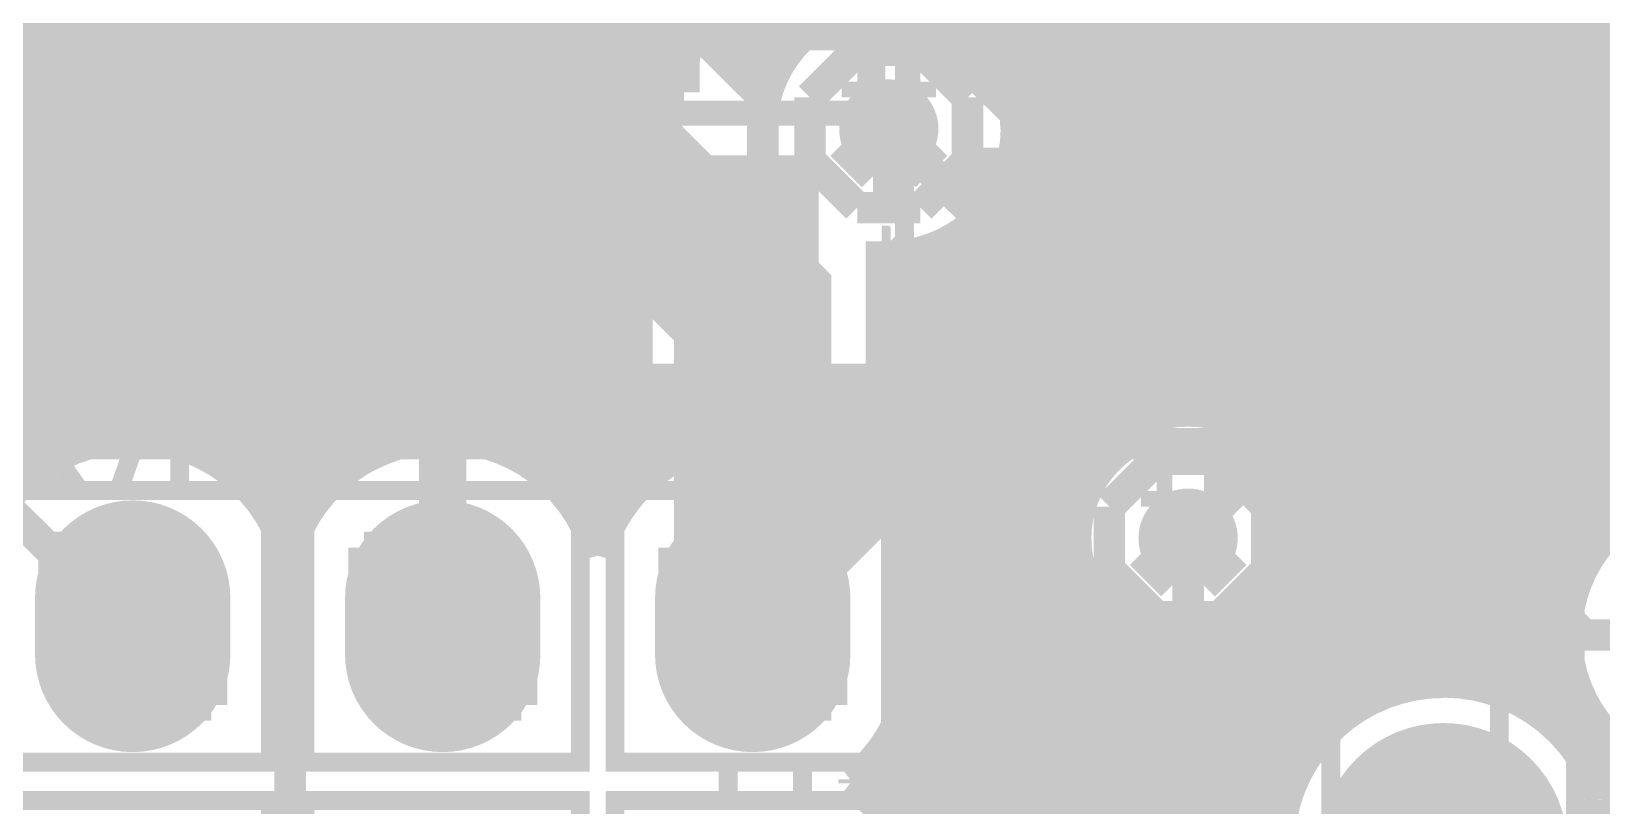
# Model space of a CAD drawing. Extents: x -5 to 157, y -120 to 103.
# Drawn here: x 48.71 to 61.37, y 76.07 to 82.32 of the extents above; entities that cross this region are included whole.
import ezdxf

# ---------------------------------------------------------------- set-up
doc = ezdxf.new("R2010")
doc.units = 0
doc.header["$MEASUREMENT"] = 0
doc.layers.get('0').update_dxf_attribs({"linetype": 'CONTINUOUS'})
for name, color, linetype in [('22-304-2_BOT', 7, 'CONTINUOUS'), ('22-304-2_DRD', 7, 'CONTINUOUS'), ('22-304-2_DRL', 2, 'CONTINUOUS'), ('22-304-2_IN1', 4, 'CONTINUOUS'), ('22-304-2_IN2', 3, 'CONTINUOUS'), ('22-304-2_SMB', 5, 'CONTINUOUS'), ('22-304-2_SMT', 10, 'CONTINUOUS'), ('22-304-2_SPB', 14, 'CONTINUOUS'), ('22-304-2_SSB', 12, 'CONTINUOUS'), ('22-304-2_SST', 11, 'CONTINUOUS'), ('22-304-2_TOP', 13, 'CONTINUOUS'), ('THRUHOLE_TAP', 7, 'CONTINUOUS')]:
    doc.layers.add(name, color=color, linetype=linetype)

# ---------------------------------------------------------------- blocks, each defined once
blk = doc.blocks.new('OBLONG_8')
at = {"const_width": 1.5748}
blk.add_lwpolyline([(0, 0.2286), (0, -0.2286)], dxfattribs=at)
at = {"const_width": 0.7874}
for points in [[(-0.3937, 0.2286, 1), (0.3937, 0.2286, 1)], [(-0.3937, -0.2286, 1), (0.3937, -0.2286, 1)]]:
    blk.add_lwpolyline(points, format="xyb", close=True, dxfattribs=at)
blk = doc.blocks.new('OBLONG_30')
at = {"const_width": 1.99898}
blk.add_lwpolyline([(0, 0.50038), (0, -0.50038)], dxfattribs=at)
at = {"const_width": 0.99949}
for points in [[(-0.499744, 0.50038, 1), (0.499744, 0.50038, 1)], [(-0.499744, -0.50038, 1), (0.499744, -0.50038, 1)]]:
    blk.add_lwpolyline(points, format="xyb", close=True, dxfattribs=at)
blk = doc.blocks.new('RECTANGLE_31')
blk.add_solid([(0.9017, 0.508), (0.9017, -0.508), (-0.9017, 0.508), (-0.9017, -0.508)])
blk = doc.blocks.new('RECTANGLE_32')
blk.add_solid([(0.44958, 0.65024), (0.44958, -0.65024), (-0.44958, 0.65024), (-0.44958, -0.65024)])
blk = doc.blocks.new('ROUND_39')
at = {"const_width": 0.40005}
blk.add_lwpolyline([(-0.200024, 0, 1), (0.200024, 0, 1)], format="xyb", close=True, dxfattribs=at)
blk = doc.blocks.new('ROUND_14')
at = {"const_width": 0.59944}
blk.add_lwpolyline([(-0.29972, 0, 1), (0.29972, 0, 1)], format="xyb", close=True, dxfattribs=at)
blk = doc.blocks.new('ROUND_87')
at = {"const_width": 0.10033}
blk.add_lwpolyline([(-0.050164, 0, 1), (0.050164, 0, 1)], format="xyb", close=True, dxfattribs=at)
blk = doc.blocks.new('ROUND_88')
at = {"const_width": 0.10033}
blk.add_lwpolyline([(-0.050164, 0, 1), (0.050164, 0, 1)], format="xyb", close=True, dxfattribs=at)
blk = doc.blocks.new('ROUND_38')
at = {"const_width": 0.40005}
blk.add_lwpolyline([(-0.200024, 0, 1), (0.200024, 0, 1)], format="xyb", close=True, dxfattribs=at)
blk = doc.blocks.new('ROUND_80')
at = {"const_width": 0.10033}
blk.add_lwpolyline([(-0.050164, 0, 1), (0.050164, 0, 1)], format="xyb", close=True, dxfattribs=at)

msp = doc.modelspace()

# ---------------------------------------------------------------- linework, layer by layer
at = {"layer": '22-304-2_BOT'}
for points, const_width in [([(60.96, 95.25), (62.23, 93.98), (62.23, 92.202), (60.579, 90.551), (60.579, 77.343), (62.27064, 75.65136), (62.27064, 74.95032)], 0.254), ([(62.27064, 77.44968), (62.27064, 77.51826), (61.087, 78.75016), (61.087, 90.297), (63.5, 92.71)], 0.254), ([(59.9186, 91.76258), (59.9186, 77.23632)], 0.254), ([(59.2328, 91.30284), (59.2328, 76.97216)], 0.254), ([(59.4614, 91.30284), (59.4614, 77.10424)], 0.254), ([(59.69, 91.30284), (59.69, 77.1906)], 0.254), ([(59.944, 90.551), (59.944, 77.343)], 0.254), ([(51.435, 83.1088), (53.1368, 83.1088), (55.626, 85.598), (57.658, 85.598), (58.42, 84.836), (58.42, 78.613), (58.039, 78.232)], 0.254), ([(50.3174, 85.22716), (50.3174, 80.88122)], 0.254), ([(59.055, 84.836), (59.055, 78.613)], 0.254), ([(54.61, 80.6704), (54.61, 82.042), (56.7944, 84.2264), (57.15, 84.2264)], 0.254), ([(50.4444, 83.6168), (50.4444, 82.1944)], 0.254), ([(48.7172, 83.2104), (48.7172, 81.8896)], 0.254), ([(48.9458, 83.2104), (48.9458, 81.8896)], 0.254), ([(49.1744, 83.2104), (49.1744, 81.8896)], 0.254), ([(49.403, 83.2104), (49.403, 81.8896)], 0.254), ([(49.6316, 83.2104), (49.6316, 81.8896)], 0.254), ([(49.8602, 83.2104), (49.8602, 81.8896)], 0.254), ([(50.0888, 83.2104), (50.0888, 81.8896)], 0.254), ([(53.975, 83.04784), (53.975, 82.042)], 0.254), ([(53.7464, 82.81924), (53.7464, 81.82864)], 0.254), ([(53.5178, 82.6008), (53.5178, 81.82864)], 0.254), ([(50.4444, 82.4484), (47.11192, 82.4484)], 0.254), ([(52.4256, 82.4738), (52.4256, 82.1944)], 0.254), ([(54.12232, 82.4484), (52.4256, 82.4484)], 0.254), ([(52.6034, 82.4738), (52.6034, 81.82864)], 0.254), ([(52.832, 82.4738), (52.832, 81.82864)], 0.254), ([(53.0606, 82.4738), (53.0606, 81.82864)], 0.254), ([(53.2892, 82.49158), (53.2892, 81.82864)], 0.254), ([(59.944, 82.4484), (59.055, 82.4484)], 0.254), ([(50.4444, 82.2198), (47.11192, 82.2198)], 0.254), ([(52.4256, 82.1944), (50.4444, 82.1944)], 0.254), ([(50.546, 82.1944), (50.546, 80.65262)], 0.254), ([(50.7746, 82.1944), (50.7746, 80.42402)], 0.254), ([(51.0032, 82.1944), (51.0032, 80.19542)], 0.254), ([(51.2318, 82.1944), (51.2318, 79.96682)], 0.254), ([(51.4604, 82.1944), (51.4604, 81.20126)], 0.254), ([(51.689, 82.1944), (51.689, 81.42224)], 0.254), ([(51.9176, 82.1944), (51.9176, 81.534)], 0.254), ([(52.1462, 82.1944), (52.1462, 81.57718)], 0.254), ([(52.3748, 82.1944), (52.3748, 81.5594)], 0.254), ([(54.0004, 82.2198), (52.4256, 82.2198)], 0.254), ([(59.944, 82.2198), (59.055, 82.2198)], 0.254), ([(53.975, 82.042), (53.975, 81.82864)], 0.254), ([(53.975, 81.9912), (47.11192, 81.9912)], 0.254), ([(59.944, 81.9912), (59.055, 81.9912)], 0.254), ([(50.3047, 81.8896), (47.4853, 81.8896)], 0.254), ([(50.3047, 81.8896), (50.3047, 80.89392)], 0.254), ([(53.65242, 81.82864), (52.38242, 81.82864)], 0.254), ([(52.38242, 81.82864), (52.38242, 81.5594)], 0.254), ([(53.975, 81.82864), (53.65242, 81.82864)], 0.254), ([(52.38242, 81.7626), (50.3047, 81.7626)], 0.254), ([(59.944, 81.7626), (59.055, 81.7626)], 0.254), ([(51.9176, 81.534), (50.3047, 81.534)], 0.254), ([(55.626, 81.534), (56.2864, 80.8736), (57.15, 80.8736)], 0.254), ([(59.944, 81.534), (59.055, 81.534)], 0.254), ([(51.5493, 81.3054), (50.3047, 81.3054)], 0.254), ([(59.944, 81.3054), (59.055, 81.3054)], 0.254), ([(51.3842, 81.0768), (50.3047, 81.0768)], 0.254), ([(59.944, 81.0768), (59.055, 81.0768)], 0.254), ([(50.3047, 80.89392), (51.24958, 79.95158)], 0.254), ([(49.53, 77.5208), (49.4792, 77.5208), (46.228, 80.772), (43.815, 80.772), (43.815, 80.8736)], 0.254), ([(54.52872, 75.0189), (54.52872, 74.46772), (53.594, 73.533), (51.181, 73.533), (50.8, 73.914), (50.8, 79.502), (49.4284, 80.8736), (48.895, 80.8736)], 0.254), ([(51.30546, 80.8482), (50.35042, 80.8482)], 0.254), ([(59.944, 80.8482), (59.055, 80.8482)], 0.254), ([(52.197, 80.6704), (53.34, 80.6704)], 0.254), ([(52.197, 80.6704), (53.34, 80.6704)], 0.254), ([(51.29022, 80.6196), (50.57902, 80.6196)], 0.254), ([(55.56758, 80.62722), (55.56758, 79.51216)], 0.254), ([(55.56758, 80.62722), (55.626, 80.62534)], 0.254), ([(55.64124, 80.6196), (55.56758, 80.6196)], 0.254), ([(55.5752, 80.62722), (55.5752, 78.51394)], 0.254), ([(55.63616, 80.62722), (55.7403, 80.52054)], 0.254), ([(55.7403, 80.52054), (55.7403, 79.8576)], 0.254), ([(59.944, 80.6196), (59.055, 80.6196)], 0.254), ([(51.3334, 80.391), (50.80762, 80.391)], 0.254), ([(55.7403, 80.391), (55.56758, 80.391)], 0.254), ([(59.944, 80.391), (59.055, 80.391)], 0.254), ([(51.44516, 80.1624), (51.03622, 80.1624)], 0.254), ([(51.4604, 80.13954), (51.4604, 78.91272)], 0.254), ([(55.7403, 80.1624), (55.56758, 80.1624)], 0.254), ([(59.944, 80.1624), (59.055, 80.1624)], 0.254), ([(51.66614, 79.9338), (51.26482, 79.9338)], 0.254), ([(51.689, 79.91856), (51.689, 78.99654)], 0.254), ([(55.7403, 79.9338), (55.56758, 79.9338)], 0.254), ([(59.944, 79.9338), (59.055, 79.9338)], 0.254), ([(51.9176, 79.8068), (51.9176, 79.03972)], 0.254), ([(52.1462, 79.76362), (52.1462, 79.03718)], 0.254), ([(52.3748, 79.77886), (52.3748, 78.99654)], 0.254), ([(52.38242, 79.7814), (52.38242, 79.51216)], 0.254), ([(57.785, 79.8576), (55.7403, 79.8576)], 0.254), ([(55.8038, 79.8576), (55.8038, 77.98054)], 0.254), ([(56.0324, 79.8576), (56.0324, 73.66)], 0.254), ([(56.261, 79.8576), (56.261, 73.66)], 0.254), ([(56.4896, 79.8576), (56.4896, 73.66)], 0.254), ([(56.7182, 79.8576), (56.7182, 73.66)], 0.254), ([(56.9468, 79.8576), (56.9468, 73.66)], 0.254), ([(57.1754, 79.8576), (57.1754, 78.5114)], 0.254), ([(57.404, 79.8576), (57.404, 78.8797)], 0.254), ([(57.6326, 79.8576), (57.6326, 79.04226)], 0.254), ([(57.785, 79.8576), (57.785, 79.10322)], 0.254), ([(52.38242, 79.7052), (51.40198, 79.7052)], 0.254), ([(57.785, 79.7052), (55.56758, 79.7052)], 0.254), ([(59.944, 79.7052), (59.055, 79.7052)], 0.254), ([(51.435, 79.502), (51.435, 78.89748)], 0.254), ([(53.65242, 79.51216), (52.38242, 79.51216)], 0.254), ([(52.6034, 79.51216), (52.6034, 78.91018)], 0.254), ([(52.832, 79.51216), (52.832, 78.7654)], 0.254), ([(53.0606, 79.51216), (53.0606, 78.53426)], 0.254), ([(53.2892, 79.51216), (53.2892, 78.12278)], 0.254), ([(53.5178, 79.51216), (53.5178, 78.55712)], 0.254), ([(54.29758, 79.51216), (53.65242, 79.51216)], 0.254), ([(53.7464, 79.51216), (53.7464, 78.78064)], 0.254), ([(53.975, 79.51216), (53.975, 78.9178)], 0.254), ([(54.2036, 79.51216), (54.2036, 79.00162)], 0.254), ([(55.56758, 79.51216), (54.29758, 79.51216)], 0.254), ([(54.4322, 79.51216), (54.4322, 79.03972)], 0.254), ([(54.6608, 79.51216), (54.6608, 79.03718)], 0.254), ([(54.8894, 79.51216), (54.8894, 78.99146)], 0.254), ([(55.118, 79.51216), (55.118, 78.90256)], 0.254), ([(55.3466, 79.51216), (55.3466, 78.7527)], 0.254), ([(57.785, 79.4766), (51.435, 79.4766)], 0.254), ([(59.944, 79.4766), (59.055, 79.4766)], 0.254), ([(57.785, 79.248), (51.435, 79.248)], 0.254), ([(59.944, 79.248), (59.055, 79.248)], 0.254), ([(51.7779, 79.0194), (51.435, 79.0194)], 0.254), ([(52.02936, 78.9813), (52.02936, 77.5208)], 0.381), ([(54.27726, 79.0194), (52.28082, 79.0194)], 0.254), ([(57.58688, 79.0194), (54.78018, 79.0194)], 0.254), ([(59.944, 79.0194), (59.055, 79.0194)], 0.254), ([(53.7591, 78.7908), (52.79898, 78.7908)], 0.254), ([(57.32272, 78.7908), (55.29834, 78.7908)], 0.254), ([(59.944, 78.7908), (59.055, 78.7908)], 0.254), ([(53.52034, 78.5622), (53.03774, 78.5622)], 0.254), ([(57.19318, 78.5622), (55.5371, 78.5622)], 0.254), ([(59.944, 78.5622), (59.05246, 78.5622)], 0.254), ([(59.0042, 78.36408), (59.0042, 76.77404)], 0.254), ([(53.37302, 78.3336), (53.18506, 78.3336)], 0.254), ([(57.1373, 78.3336), (55.68442, 78.3336)], 0.254), ([(58.94578, 78.232), (58.94543, 78.25739)], 0.254), ([(59.944, 78.3336), (58.98896, 78.3336)], 0.254), ([(57.13984, 78.105), (55.77332, 78.105)], 0.254), ([(59.944, 78.105), (58.93816, 78.105)], 0.254), ([(57.20334, 77.8764), (55.81904, 77.8764)], 0.254), ([(57.1754, 77.9526), (57.1754, 73.66)], 0.254), ([(59.944, 77.8764), (58.87466, 77.8764)], 0.254), ([(55.82412, 77.7494), (55.82412, 77.2922)], 0.254), ([(57.34304, 77.6478), (55.82412, 77.6478)], 0.254), ([(59.944, 77.6478), (58.73242, 77.6478)], 0.254), ([(58.7756, 77.70114), (58.7756, 76.45908)], 0.254), ([(57.404, 77.5843), (57.404, 73.66)], 0.254), ([(58.547, 77.48016), (58.547, 73.66)], 0.254), ([(57.63514, 77.4192), (55.82412, 77.4192)], 0.254), ([(57.6326, 77.4192), (57.6326, 73.66)], 0.254), ([(58.3184, 77.3684), (58.3184, 73.66)], 0.254), ([(59.944, 77.4192), (58.44286, 77.4192)], 0.254), ([(57.8612, 77.34046), (57.8612, 73.66)], 0.254), ([(58.0898, 77.32522), (58.0898, 73.66)], 0.254), ([(59.69, 77.1906), (55.82158, 77.1906)], 0.254), ([(55.8038, 77.05852), (55.8038, 75.48118)], 0.254), ([(59.21756, 76.962), (55.78094, 76.962)], 0.254), ([(58.9661, 76.7334), (55.69712, 76.7334)], 0.254), ([(58.801, 76.5048), (55.55742, 76.5048)], 0.254), ([(55.5752, 76.52512), (55.5752, 76.01204)], 0.254), ([(58.68924, 76.2762), (55.3339, 76.2762)], 0.254), ([(55.3466, 76.28636), (55.3466, 76.25334)], 0.254), ([(58.6232, 76.0476), (55.5498, 76.0476)], 0.254)]:
    msp.add_lwpolyline(points, dxfattribs=dict(at, const_width=const_width))
at = {"layer": '22-304-2_BOT', "const_width": 0.254}
for points in [[(54.16042, 82.49158, 0.1989124), (53.9742, 82.042)], [(54.16042, 82.49158, 0.1989124), (53.9742, 82.042)], [(52.197, 81.57718, 0.4142136), (51.29022, 80.6704)], [(52.38242, 81.5594, 0.0514512), (52.197, 81.57853)], [(51.29022, 80.6704, 0.4142136), (52.197, 79.76362)], [(51.435, 79.502, 0.1989124), (51.24901, 79.95101)], [(52.197, 79.76362, 0.051451), (52.38214, 79.78272)], [(52.02936, 79.0448, 0.1199988), (51.435, 78.89748)], [(53.27904, 78.08976, 0.3383093), (52.02936, 79.0448)], [(54.52872, 79.0448, 0.3383097), (53.27904, 78.08976)], [(55.82412, 77.7494, 0.4142136), (54.52872, 79.0448)], [(57.785, 79.10322, 0.3333649), (57.13222, 78.232)], [(58.94578, 78.2574, 0.1497705), (59.05474, 78.613)], [(58.94578, 78.2574, 0.1497705), (59.05474, 78.613)], [(57.13222, 78.232, 0.4142136), (58.039, 77.32522)], [(58.039, 77.32522, 0.4142136), (58.94578, 78.232)], [(55.32628, 76.26858, 0.2312167), (55.82637, 77.2922)], [(59.95162, 77.23886, 0.3857956), (58.59272, 75.74026)], [(59.944, 77.343, 0.0411469), (59.95257, 77.23902)], [(59.944, 77.343, 0.0411469), (59.95257, 77.23902)], [(55.82412, 75.2475, 0.2308996), (55.32613, 76.26838)]]:
    msp.add_lwpolyline(points, format="xyb", dxfattribs=at)
at = {"layer": '22-304-2_DRD', "const_width": 0.254}
for points in [[(55.372, 82.169), (54.991, 81.788)], [(55.88, 82.169), (55.372, 82.169)], [(56.261, 81.788), (55.88, 82.169)], [(55.372, 81.915), (55.372, 81.788)], [(55.499, 81.915), (55.372, 81.915)], [(55.499, 81.788), (55.499, 81.915)], [(55.753, 81.915), (55.753, 81.788)], [(55.88, 81.915), (55.753, 81.915)], [(55.88, 81.788), (55.88, 81.915)], [(54.991, 81.788), (54.991, 81.28)], [(55.372, 81.788), (55.499, 81.788)], [(55.753, 81.788), (55.88, 81.788)], [(56.261, 81.28), (56.261, 81.788)], [(55.499, 81.153), (55.245, 81.407)], [(56.007, 81.407), (55.753, 81.153)], [(51.943, 81.3054), (51.562, 80.9244)], [(51.943, 81.3054), (51.562, 80.9244)], [(52.451, 81.3054), (51.943, 81.3054)], [(52.451, 81.3054), (51.943, 81.3054)], [(52.832, 80.9244), (52.451, 81.3054)], [(52.832, 80.9244), (52.451, 81.3054)], [(54.991, 81.28), (55.372, 80.899)], [(55.88, 80.899), (56.261, 81.28)], [(55.753, 81.153), (55.499, 81.153)], [(51.943, 81.0514), (51.943, 80.9244)], [(52.07, 81.0514), (51.943, 81.0514)], [(51.943, 81.0514), (51.943, 80.9244)], [(52.07, 81.0514), (51.943, 81.0514)], [(52.07, 80.9244), (52.07, 81.0514)], [(52.07, 80.9244), (52.07, 81.0514)], [(52.324, 81.0514), (52.324, 80.9244)], [(52.451, 81.0514), (52.324, 81.0514)], [(52.324, 81.0514), (52.324, 80.9244)], [(52.451, 81.0514), (52.324, 81.0514)], [(52.451, 80.9244), (52.451, 81.0514)], [(52.451, 80.9244), (52.451, 81.0514)], [(51.562, 80.9244), (51.562, 80.4164)], [(51.562, 80.9244), (51.562, 80.4164)], [(51.943, 80.9244), (52.07, 80.9244)], [(51.943, 80.9244), (52.07, 80.9244)], [(52.324, 80.9244), (52.451, 80.9244)], [(52.324, 80.9244), (52.451, 80.9244)], [(52.832, 80.4164), (52.832, 80.9244)], [(52.832, 80.4164), (52.832, 80.9244)], [(55.372, 80.899), (55.88, 80.899)], [(52.07, 80.2894), (51.816, 80.5434)], [(52.07, 80.2894), (51.816, 80.5434)], [(52.578, 80.5434), (52.324, 80.2894)], [(52.578, 80.5434), (52.324, 80.2894)], [(51.562, 80.4164), (51.943, 80.0354)], [(51.562, 80.4164), (51.943, 80.0354)], [(52.451, 80.0354), (52.832, 80.4164)], [(52.451, 80.0354), (52.832, 80.4164)], [(52.324, 80.2894), (52.07, 80.2894)], [(52.324, 80.2894), (52.07, 80.2894)], [(51.943, 80.0354), (52.451, 80.0354)], [(51.943, 80.0354), (52.451, 80.0354)], [(57.785, 78.867), (57.404, 78.486)], [(58.293, 78.867), (57.785, 78.867)], [(58.674, 78.486), (58.293, 78.867)], [(57.785, 78.613), (57.785, 78.486)], [(57.912, 78.613), (57.785, 78.613)], [(57.912, 78.486), (57.912, 78.613)], [(58.166, 78.613), (58.166, 78.486)], [(58.293, 78.613), (58.166, 78.613)], [(58.293, 78.486), (58.293, 78.613)], [(57.404, 78.486), (57.404, 77.978)], [(57.785, 78.486), (57.912, 78.486)], [(58.166, 78.486), (58.293, 78.486)], [(58.674, 77.978), (58.674, 78.486)], [(48.895, 78.1558), (48.895, 77.5208)], [(49.53, 78.1558), (48.895, 78.1558)], [(49.53, 76.8858), (49.53, 78.1558)], [(51.39436, 78.1558), (51.39436, 77.5208)], [(52.02936, 78.1558), (51.39436, 78.1558)], [(52.02936, 76.8858), (52.02936, 78.1558)], [(53.89372, 78.1558), (53.89372, 77.5208)], [(54.52872, 78.1558), (53.89372, 78.1558)], [(54.52872, 76.8858), (54.52872, 78.1558)], [(57.912, 77.851), (57.658, 78.105)], [(58.42, 78.105), (58.166, 77.851)], [(57.404, 77.978), (57.785, 77.597)], [(58.293, 77.597), (58.674, 77.978)], [(58.166, 77.851), (57.912, 77.851)], [(48.895, 77.5208), (50.165, 77.5208)], [(50.165, 77.5208), (50.165, 76.8858)], [(51.39436, 77.5208), (52.66436, 77.5208)], [(52.66436, 77.5208), (52.66436, 76.8858)], [(53.89372, 77.5208), (55.16372, 77.5208)], [(55.16372, 77.5208), (55.16372, 76.8858)], [(57.785, 77.597), (58.293, 77.597)], [(50.165, 76.8858), (49.53, 76.8858)], [(52.66436, 76.8858), (52.02936, 76.8858)], [(55.16372, 76.8858), (54.52872, 76.8858)]]:
    msp.add_lwpolyline(points, dxfattribs=at)
at = {"layer": '22-304-2_IN1'}
for points, const_width in [([(49.0728, 102.362), (49.0728, 78.96098)], 0.254), ([(49.3014, 102.362), (49.3014, 79.02194)], 0.254), ([(49.53, 102.362), (49.53, 79.0448)], 0.254), ([(49.7586, 102.362), (49.7586, 79.02194)], 0.254), ([(49.9872, 102.362), (49.9872, 78.96098)], 0.254), ([(50.2158, 102.362), (50.2158, 78.84668)], 0.254), ([(50.4444, 102.362), (50.4444, 78.66634)], 0.254), ([(50.673, 102.362), (50.673, 78.359)], 0.254), ([(50.9016, 102.362), (50.9016, 78.3844)], 0.254), ([(51.1302, 102.362), (51.1302, 78.67904)], 0.254), ([(51.3588, 102.362), (51.3588, 78.85684)], 0.254), ([(51.5874, 102.362), (51.5874, 78.96606)], 0.254), ([(51.816, 102.362), (51.816, 79.02448)], 0.254), ([(52.0446, 102.362), (52.0446, 79.04226)], 0.254), ([(52.2732, 102.362), (52.2732, 79.0194)], 0.254), ([(52.5018, 102.362), (52.5018, 78.9559)], 0.254), ([(52.7304, 102.362), (52.7304, 78.83906)], 0.254), ([(52.959, 102.362), (52.959, 78.6511)], 0.254), ([(48.8442, 96.91624), (48.8442, 78.84668)], 0.254), ([(48.6156, 96.67494), (48.6156, 78.66634)], 0.254), ([(68.072, 88.265), (67.437, 88.9), (63.5, 88.9), (59.436, 84.836), (59.436, 82.55), (54.52872, 77.64272), (54.52872, 77.5208)], 0.635), ([(65.405, 85.979), (58.32856, 78.90256)], 0.254), ([(53.1876, 84.89188), (53.1876, 78.33106)], 0.254), ([(53.4162, 84.62772), (53.4162, 78.4098)], 0.254), ([(53.594, 84.52104), (53.594, 78.64348)], 0.254), ([(53.594, 82.3468), (28.702, 82.3468)], 0.254), ([(53.594, 82.1182), (28.702, 82.1182)], 0.254), ([(77.83576, 81.9658), (61.3918, 81.9658)], 0.254), ([(53.594, 81.8896), (28.702, 81.8896)], 0.254), ([(61.3156, 81.8896), (61.3156, 78.1431)], 0.254), ([(53.594, 81.661), (28.702, 81.661)], 0.254), ([(61.087, 81.661), (61.087, 76.62926)], 0.254), ([(78.0161, 81.7372), (61.1632, 81.7372)], 0.254), ([(53.594, 81.4324), (28.702, 81.4324)], 0.254), ([(60.8584, 81.4324), (60.8584, 76.83246)], 0.254), ([(78.46568, 81.5086), (60.9346, 81.5086)], 0.254), ([(78.2447, 81.28), (60.706, 81.28)], 0.254), ([(53.594, 81.2038), (28.702, 81.2038)], 0.254), ([(60.6298, 81.2038), (60.6298, 76.95946)], 0.254), ([(78.15326, 81.0514), (60.4774, 81.0514)], 0.254), ([(53.594, 80.9752), (28.702, 80.9752)], 0.254), ([(60.4012, 80.9752), (60.4012, 77.03566)], 0.254), ([(74.55408, 80.8228), (60.2488, 80.8228)], 0.254), ([(53.594, 80.7466), (28.702, 80.7466)], 0.254), ([(60.1726, 80.7466), (60.1726, 77.06614)], 0.254), ([(53.594, 80.518), (28.702, 80.518)], 0.254), ([(59.944, 80.518), (59.944, 77.06106)], 0.254), ([(74.23404, 80.5942), (60.0202, 80.5942)], 0.254), ([(53.594, 80.2894), (28.702, 80.2894)], 0.254), ([(59.7154, 80.2894), (59.7154, 77.0128)], 0.254), ([(74.10958, 80.3656), (59.7916, 80.3656)], 0.254), ([(74.07402, 80.137), (59.563, 80.137)], 0.254), ([(53.594, 80.0608), (28.702, 80.0608)], 0.254), ([(59.4868, 80.0608), (59.4868, 76.91882)], 0.254), ([(74.10958, 79.9084), (59.3344, 79.9084)], 0.254), ([(53.594, 79.8322), (28.702, 79.8322)], 0.254), ([(59.2582, 79.8322), (59.2582, 76.76896)], 0.254), ([(74.23404, 79.6798), (59.1058, 79.6798)], 0.254), ([(53.594, 79.6036), (28.702, 79.6036)], 0.254), ([(59.0296, 79.6036), (59.0296, 76.52766)], 0.254), ([(53.594, 79.375), (28.702, 79.375)], 0.254), ([(58.801, 79.375), (58.801, 76.02474)], 0.254), ([(74.55408, 79.4512), (58.8772, 79.4512)], 0.254), ([(53.594, 79.1464), (28.702, 79.1464)], 0.254), ([(58.5724, 79.1464), (58.5724, 78.72984)], 0.254), ([(73.66, 79.2226), (58.6486, 79.2226)], 0.254), ([(73.66, 78.994), (58.42, 78.994)], 0.254), ([(48.9712, 78.9178), (47.5869, 78.9178)], 0.254), ([(51.4731, 78.9178), (50.08626, 78.9178)], 0.254), ([(53.594, 78.9178), (52.58816, 78.9178)], 0.254), ([(58.3438, 78.9178), (58.3438, 78.89494)], 0.254), ([(73.66, 78.7654), (58.53684, 78.7654)], 0.254), ([(48.63846, 78.6892), (47.91964, 78.6892)], 0.254), ([(51.14036, 78.6892), (50.419, 78.6892)], 0.254), ([(53.594, 78.6892), (52.9209, 78.6892)], 0.254), ([(61.8109, 78.5368), (58.70194, 78.5368)], 0.254), ([(50.94732, 78.4606), (50.61204, 78.4606)], 0.254), ([(53.44668, 78.4606), (53.1114, 78.4606)], 0.254), ([(61.46038, 78.3082), (58.76544, 78.3082)], 0.254), ([(50.82794, 78.232), (50.73142, 78.232)], 0.254), ([(53.3273, 78.232), (53.23078, 78.232)], 0.254), ([(61.27242, 78.0796), (58.75274, 78.0796)], 0.254), ([(57.36844, 77.94244), (56.515, 77.089)], 0.254), ([(57.2008, 77.7748), (57.2008, 71.55688)], 0.254), ([(57.4167, 77.851), (57.277, 77.851)], 0.254), ([(57.4294, 77.83068), (57.4294, 71.75754)], 0.254), ([(58.5724, 77.73416), (58.5724, 65.278)], 0.254), ([(61.16066, 77.851), (58.6613, 77.851)], 0.254), ([(57.63768, 77.6224), (57.0484, 77.6224)], 0.254), ([(57.658, 77.6097), (57.658, 71.83882)], 0.254), ([(61.10224, 77.6224), (58.44032, 77.6224)], 0.254), ([(56.9722, 77.5462), (56.9722, 67.63004)], 0.254), ([(57.8866, 77.51826), (57.8866, 71.84136)], 0.254), ([(58.1152, 77.50556), (58.1152, 71.77024)], 0.254), ([(58.3438, 77.56906), (58.3438, 71.5899)], 0.254), ([(61.08954, 77.3938), (56.8198, 77.3938)], 0.254), ([(56.7436, 77.3176), (56.7436, 67.65798)], 0.254), ([(61.1251, 77.1652), (56.5912, 77.1652)], 0.254), ([(56.515, 77.089), (56.515, 74.422), (55.372, 73.279)], 0.254), ([(59.51982, 76.9366), (56.515, 76.9366)], 0.254), ([(61.20638, 76.9366), (60.67806, 76.9366)], 0.254), ([(61.3156, 76.75372), (61.3156, 76.27874)], 0.254), ([(59.18708, 76.708), (56.515, 76.708)], 0.254), ([(61.35116, 76.708), (61.0108, 76.708)], 0.254), ([(58.99404, 76.4794), (56.515, 76.4794)], 0.254), ([(61.59754, 76.4794), (61.20384, 76.4794)], 0.254), ([(58.87212, 76.2508), (56.515, 76.2508)], 0.254), ([(68.2117, 76.2508), (61.3283, 76.2508)], 0.254), ([(63.4492, 76.12888), (61.37148, 76.12888)], 0.254), ([(58.79846, 76.0222), (56.515, 76.0222)], 0.254)]:
    msp.add_lwpolyline(points, dxfattribs=dict(at, const_width=const_width))
at = {"layer": '22-304-2_IN1', "const_width": 0.254}
for points in [[(49.53, 79.0448, 0.3388371), (48.28032, 78.08722)], [(50.77968, 78.08722, 0.3388367), (49.53, 79.0448)], [(52.02936, 79.0448, 0.3388371), (50.77968, 78.08722)], [(53.27904, 78.08976, 0.3383093), (52.02936, 79.0448)], [(58.76798, 78.232, 0.2992749), (58.32856, 78.90256)], [(53.594, 78.64348, 0.1249626), (53.2807, 78.08931)], [(62.27064, 78.63078, 0.4142136), (61.08954, 77.44968)], [(58.039, 77.50302, 0.4142136), (58.76798, 78.232)], [(57.36844, 77.94244, 0.2992757), (58.039, 77.50048)], [(61.08954, 77.44968, 0.4142136), (62.27064, 76.26858)], [(60.09894, 77.06868, 0.4142136), (58.77052, 75.74026)], [(61.37148, 76.12888, 0.3298375), (60.09894, 77.07122)]]:
    msp.add_lwpolyline(points, format="xyb", dxfattribs=at)
at = {"layer": '22-304-2_IN2'}
for points, const_width in [([(55.118, 102.362), (55.118, 82.42554)], 0.254), ([(56.261, 102.362), (56.261, 82.33918)], 0.254), ([(56.4896, 102.362), (56.4896, 82.08772)], 0.254), ([(56.7182, 102.362), (56.7182, 67.95262)], 0.254), ([(60.1472, 91.41714), (60.1472, 77.36586)], 0.254), ([(60.3758, 91.3003), (60.3758, 77.343)], 0.254), ([(56.9468, 91.18346), (56.9468, 71.71182)], 0.254), ([(57.1754, 91.18346), (57.1754, 78.78572)], 0.254), ([(59.4614, 91.18346), (59.4614, 77.23378)], 0.254), ([(59.69, 91.18346), (59.69, 77.31252)], 0.254), ([(59.9186, 91.18346), (59.9186, 77.3557)], 0.254), ([(60.6044, 91.2241), (60.6044, 77.28458)], 0.254), ([(60.833, 91.18854), (60.833, 77.79004)], 0.254), ([(61.0616, 91.186), (61.0616, 78.29804)], 0.254), ([(61.2902, 91.21902), (61.2902, 78.55458)], 0.254), ([(54.52872, 77.5208), (54.52872, 80.08874), (51.435, 83.185), (37.31514, 83.185), (32.4993, 88.00084)], 1.27), ([(57.404, 86.86292), (57.404, 79.03718)], 0.254), ([(59.2328, 86.96452), (59.2328, 77.1144)], 0.254), ([(57.6326, 86.59114), (57.6326, 79.17434)], 0.254), ([(59.0042, 86.63686), (59.0042, 78.57998)], 0.254), ([(58.7756, 86.46922), (58.7756, 78.94574)], 0.254), ([(57.8612, 86.44382), (57.8612, 79.24292)], 0.254), ([(58.0898, 86.37016), (58.0898, 79.25562)], 0.254), ([(58.3184, 86.34984), (58.3184, 79.22006)], 0.254), ([(58.547, 86.38032), (58.547, 79.12354)], 0.254), ([(54.8894, 84.87664), (54.8894, 82.24774)], 0.254), ([(54.6608, 84.57946), (54.6608, 81.88198)], 0.254), ([(53.975, 84.31784), (53.975, 82.42808)], 0.254), ([(54.2036, 84.34324), (54.2036, 82.19948)], 0.254), ([(54.4322, 84.42452), (54.4322, 81.97088)], 0.254), ([(52.33416, 84.06892), (54.62778, 81.7753)], 0.254), ([(55.15864, 82.4484), (53.95468, 82.4484)], 0.254), ([(77.47, 82.4484), (56.09082, 82.4484)], 0.254), ([(54.86146, 82.2198), (54.18328, 82.2198)], 0.254), ([(77.46238, 82.2198), (56.388, 82.2198)], 0.254), ([(50.91176, 81.92262), (37.31514, 81.92262)], 0.254), ([(48.7172, 81.92262), (48.7172, 78.9051)], 0.254), ([(48.9458, 81.92262), (48.9458, 79.03464)], 0.254), ([(49.1744, 81.92262), (49.1744, 79.11592)], 0.254), ([(49.403, 81.92262), (49.403, 79.15656)], 0.254), ([(49.6316, 81.92262), (49.6316, 79.1591)], 0.254), ([(49.8602, 81.92262), (49.8602, 79.12354)], 0.254), ([(50.0888, 81.92262), (50.0888, 79.04734)], 0.254), ([(50.3174, 81.92262), (50.3174, 78.92288)], 0.254), ([(50.546, 81.92262), (50.546, 78.73238)], 0.254), ([(50.7746, 81.92262), (50.7746, 78.41996)], 0.254), ([(50.91176, 81.92262), (51.45532, 81.37906)], 0.254), ([(54.70652, 81.9912), (54.41188, 81.9912)], 0.254), ([(77.50556, 81.9912), (56.54548, 81.9912)], 0.254), ([(51.0032, 81.83118), (51.0032, 78.71968)], 0.254), ([(51.07178, 81.7626), (30.47238, 81.7626)], 0.254), ([(77.6097, 81.7626), (56.62676, 81.7626)], 0.254), ([(51.30038, 81.534), (30.47238, 81.534)], 0.254), ([(51.2318, 81.60258), (51.2318, 81.01838)], 0.254), ([(77.79766, 81.534), (56.65216, 81.534)], 0.254), ([(51.38928, 81.3054), (30.47238, 81.3054)], 0.254), ([(77.92466, 81.3054), (56.62676, 81.3054)], 0.254), ([(51.25466, 81.0768), (30.47238, 81.0768)], 0.254), ([(74.39152, 81.0768), (56.54548, 81.0768)], 0.254), ([(56.4896, 80.98028), (56.4896, 67.91706)], 0.254), ([(51.18608, 80.8482), (30.47238, 80.8482)], 0.254), ([(74.06386, 80.8482), (56.388, 80.8482)], 0.254), ([(56.261, 80.72628), (56.261, 67.82054)], 0.254), ([(51.17084, 80.6196), (30.47238, 80.6196)], 0.254), ([(55.8038, 80.52308), (55.8038, 78.36154)], 0.254), ([(56.0324, 80.59166), (56.0324, 67.64274)], 0.254), ([(73.89622, 80.6196), (56.09082, 80.6196)], 0.254), ([(51.20894, 80.391), (30.47238, 80.391)], 0.254), ([(73.80732, 80.391), (55.753, 80.391)], 0.254), ([(51.2318, 80.32242), (51.2318, 78.91526)], 0.254), ([(51.30546, 80.1624), (30.47238, 80.1624)], 0.254), ([(73.77684, 80.1624), (55.78856, 80.1624)], 0.254), ([(55.7911, 80.08874), (55.7911, 78.38694)], 0.254), ([(51.48326, 79.9338), (30.47238, 79.9338)], 0.254), ([(51.4604, 79.95666), (51.4604, 79.04226)], 0.254), ([(52.90566, 79.92872), (53.26888, 79.5655)], 0.254), ([(73.79716, 79.9338), (55.7911, 79.9338)], 0.254), ([(51.689, 79.77886), (51.689, 79.121)], 0.254), ([(52.832, 79.86268), (52.832, 78.91272)], 0.254), ([(53.0606, 79.77378), (53.0606, 78.71714)], 0.254), ([(51.84902, 79.7052), (30.47238, 79.7052)], 0.254), ([(51.9176, 79.68234), (51.9176, 79.15656)], 0.254), ([(52.1462, 79.64424), (52.1462, 79.15656)], 0.254), ([(52.3748, 79.65948), (52.3748, 79.11846)], 0.254), ([(53.12918, 79.7052), (52.54498, 79.7052)], 0.254), ([(52.6034, 79.72806), (52.6034, 79.03972)], 0.254), ([(73.87082, 79.7052), (55.7911, 79.7052)], 0.254), ([(53.26888, 79.5655), (53.26888, 78.43266)], 0.254), ([(53.26888, 79.4766), (30.47238, 79.4766)], 0.254), ([(74.01814, 79.4766), (55.7911, 79.4766)], 0.254), ([(53.26888, 79.248), (30.47238, 79.248)], 0.254), ([(57.89422, 79.248), (55.7911, 79.248)], 0.254), ([(74.28992, 79.248), (58.18378, 79.248)], 0.254), ([(52.02936, 79.09814), (52.02936, 77.5208)], 0.381), ([(48.91024, 79.0194), (47.6504, 79.0194)], 0.254), ([(51.4096, 79.0194), (50.14976, 79.0194)], 0.254), ([(53.26888, 79.0194), (52.64912, 79.0194)], 0.254), ([(57.38114, 79.0194), (55.7911, 79.0194)], 0.254), ([(75.00366, 79.0194), (58.69686, 79.0194)], 0.254), ([(51.07432, 78.7908), (50.48504, 78.7908)], 0.254), ([(53.26888, 78.7908), (52.9844, 78.7908)], 0.254), ([(57.17794, 78.7908), (55.7911, 78.7908)], 0.254), ([(61.65088, 78.7908), (58.90006, 78.7908)], 0.254), ([(50.87366, 78.5622), (50.6857, 78.5622)], 0.254), ([(53.26888, 78.5622), (53.18506, 78.5622)], 0.254), ([(57.06618, 78.5622), (55.7911, 78.5622)], 0.254), ([(61.29782, 78.5622), (59.00928, 78.5622)], 0.254), ([(57.01792, 78.3336), (55.8165, 78.3336)], 0.254), ([(61.087, 78.3336), (59.06008, 78.3336)], 0.254), ([(57.02046, 78.105), (55.89778, 78.105)], 0.254), ([(60.9473, 78.105), (59.05754, 78.105)], 0.254), ([(57.07634, 77.8764), (55.93842, 77.8764)], 0.254), ([(60.85586, 77.8764), (59.00166, 77.8764)], 0.254), ([(59.0042, 77.88402), (59.0042, 76.94168)], 0.254), ([(55.9435, 77.7494), (55.9435, 77.2922)], 0.254), ([(57.19572, 77.6478), (55.9435, 77.6478)], 0.254), ([(57.1754, 77.67828), (57.1754, 71.9455)], 0.254), ([(60.80506, 77.6478), (58.88228, 77.6478)], 0.254), ([(58.7756, 77.51826), (58.7756, 76.6826)], 0.254), ([(57.41162, 77.4192), (55.9435, 77.4192)], 0.254), ([(57.404, 77.42428), (57.404, 72.0725)], 0.254), ([(60.79236, 77.4192), (58.66384, 77.4192)], 0.254), ([(57.6326, 77.28966), (57.6326, 72.13346)], 0.254), ([(58.3184, 77.24394), (58.3184, 71.9963)], 0.254), ([(58.547, 77.34046), (58.547, 76.22286)], 0.254), ([(59.36488, 77.1906), (55.93842, 77.1906)], 0.254), ([(57.8612, 77.22108), (57.8612, 72.14362)], 0.254), ([(58.0898, 77.20584), (58.0898, 72.10044)], 0.254), ([(59.02706, 76.962), (55.9054, 76.962)], 0.254), ([(58.81116, 76.7334), (55.8292, 76.7334)], 0.254), ([(55.8038, 76.67752), (55.8038, 75.85964)], 0.254), ([(58.66384, 76.5048), (55.70474, 76.5048)], 0.254), ([(55.5752, 76.3397), (55.5752, 76.2)], 0.254), ([(58.56478, 76.2762), (55.51424, 76.2762)], 0.254), ([(58.50128, 76.0476), (55.69458, 76.0476)], 0.254)]:
    msp.add_lwpolyline(points, dxfattribs=dict(at, const_width=const_width))
at = {"layer": '22-304-2_IN2', "const_width": 0.254}
for points in [[(55.626, 82.56016, 0.3463328), (54.62778, 81.7753)], [(56.65216, 81.534, 0.4142136), (55.626, 82.56016)], [(55.71744, 80.51038, 0.3883532), (56.6547, 81.534)], [(51.45532, 81.37906, 0.193003), (51.17119, 80.6704)], [(51.17084, 80.6704, 0.4142136), (52.197, 79.64424)], [(55.7911, 80.08874, 0.0854208), (55.71847, 80.51075)], [(55.7911, 80.08874, 0.0854208), (55.71847, 80.51075)], [(52.197, 79.64424, 0.1930026), (52.9059, 79.92847)], [(58.039, 79.25816, 0.4142136), (57.01284, 78.232)], [(59.06516, 78.232, 0.4142136), (58.039, 79.25816)], [(49.53, 79.16164, 0.278009), (48.28032, 78.4098)], [(50.77968, 78.4098, 0.2780089), (49.53, 79.16164)], [(52.02936, 79.16164, 0.278009), (50.77968, 78.4098)], [(53.26888, 78.43266, 0.2732651), (52.02936, 79.16418)], [(62.27064, 78.92542, 0.4142136), (60.7949, 77.44968)], [(55.9435, 77.7494, 0.1174517), (55.79159, 78.38719)], [(57.01284, 78.232, 0.4142136), (58.039, 77.20584)], [(58.039, 77.20584, 0.4142136), (59.06516, 78.232)], [(60.09894, 77.36586, 0.4142136), (58.47334, 75.74026)], [(60.81522, 77.20076, 0.1144879), (60.09894, 77.36695)], [(60.79236, 77.44968, 0.0423731), (60.81352, 77.20047)], [(55.50662, 76.26858, 0.2048548), (55.94438, 77.2922)], [(55.9435, 75.2475, 0.2045313), (55.50728, 76.26927)]]:
    msp.add_lwpolyline(points, format="xyb", dxfattribs=at)
at = {"layer": '22-304-2_SSB'}
for points, const_width in [([(52.4764, 85.471), (52.4764, 81.661), (55.499, 81.661), (55.499, 86.0044), (53.0098, 86.0044), (52.4764, 85.471)], 0.20066), ([(52.2605, 85.2805), (52.2605, 82.3595), (50.6222, 82.3595), (50.6222, 85.2805), (52.2605, 85.2805)], 0.1524), ([(47.498, 79.883), (50.292, 79.883), (50.292, 85.217), (47.498, 85.217), (47.498, 79.883)], 0.1524), ([(58.547, 85.217), (55.753, 85.217), (55.753, 79.883), (58.547, 79.883), (58.547, 85.217)], 0.1524), ([(50.85842, 81.53654), (51.02606, 81.41716), (51.19624, 81.35874), (51.53406, 81.35874), (51.70424, 81.41716), (51.87442, 81.53654), (51.87442, 81.65592), (51.70424, 81.77276), (51.53406, 81.83372), (51.19624, 81.83372), (51.02606, 81.77276), (50.85842, 81.65592), (50.85842, 81.53654)], 0.1524), ([(50.85842, 80.99552), (50.85842, 80.75676)], 0.1524), ([(50.85842, 80.87614), (51.87442, 80.87614), (51.70424, 80.75676)], 0.1524), ([(51.36642, 80.09636), (50.85842, 80.27416)], 0.1524), ([(51.36642, 79.80172), (51.36642, 80.15732), (51.53406, 80.27416), (51.70424, 80.27416), (51.87442, 80.15732), (51.87442, 79.80172), (50.85842, 79.80172)], 0.1524), ([(48.59528, 78.6638), (49.07026, 78.6638), (48.59528, 79.33944), (48.59528, 79.50962), (48.6537, 79.6798), (49.0093, 79.6798), (49.07026, 79.50962)], 0.1524), ([(49.90846, 79.1718), (49.55286, 79.1718), (49.43348, 79.33944), (49.43348, 79.50962), (49.55286, 79.6798), (49.90846, 79.6798), (49.90846, 78.6638)], 0.1524), ([(49.61128, 79.1718), (49.43348, 78.6638)], 0.1524)]:
    msp.add_lwpolyline(points, dxfattribs=dict(at, const_width=const_width))
at = {"layer": '22-304-2_SST', "const_width": 0.1524}
for points in [[(48.57242, 80.07858), (48.57242, 79.91094), (48.63338, 79.74076), (48.8696, 79.74076), (48.92802, 79.91094), (48.92802, 80.75676)], [(48.98898, 80.75676), (48.75022, 80.75676)], [(49.3522, 79.91094), (49.47158, 79.74076), (49.7078, 79.74076), (49.82718, 79.91094), (49.82718, 80.07858), (49.58842, 80.41894), (49.82718, 80.75676), (49.3522, 80.75676)], [(47.33036, 72.44842), (46.92904, 72.44842), (46.92904, 73.279), (42.80916, 73.279), (42.80916, 79.2607), (56.25084, 79.2607), (56.25084, 73.279), (52.13096, 73.279), (52.13096, 72.44842), (51.72964, 72.44842), (51.72964, 71.26986), (47.33036, 71.26986), (47.33036, 72.44842), (47.33036, 73.92416), (48.14062, 73.92416)], [(60.54852, 73.21042), (60.54852, 79.18958), (68.98894, 79.18958), (68.98894, 73.21042)], [(50.63998, 78.61554), (48.42002, 78.61554), (48.42002, 76.42352), (50.63998, 76.42352), (50.63998, 78.61554)], [(53.13934, 78.61554), (50.91938, 78.61554), (50.91938, 76.42352), (53.13934, 76.42352), (53.13934, 78.61554)], [(55.6387, 78.61554), (53.41874, 78.61554), (53.41874, 76.42352), (54.3306, 76.42352), (54.3306, 76.11364), (53.41874, 76.11364), (53.41874, 73.92416), (55.6387, 73.92416), (55.6387, 78.61554)], [(61.16066, 73.85558), (61.16066, 78.54442), (63.38062, 78.54442), (63.38062, 76.35494), (62.46876, 76.35494), (62.46876, 76.04506), (63.38062, 76.04506), (63.38062, 73.57364)], [(60.54852, 77.90942), (59.18962, 77.90942), (59.18962, 77.30998), (59.18962, 73.80986)], [(49.2125, 77.8383), (49.2125, 77.2033), (49.8475, 77.2033), (49.69764, 77.35316), (49.69764, 77.6859), (49.8475, 77.8383), (49.2125, 77.8383), (49.36236, 77.6859), (49.36236, 77.35316), (49.69764, 77.35316)], [(49.8475, 77.8383), (49.8475, 77.2033)], [(51.71186, 77.8383), (51.71186, 77.2033), (52.34686, 77.2033), (52.197, 77.35316), (52.197, 77.6859), (52.34686, 77.8383), (51.71186, 77.8383), (51.86172, 77.6859), (51.86172, 77.35316), (52.197, 77.35316)], [(52.34686, 77.8383), (52.34686, 77.2033)], [(54.36108, 77.6859), (54.21122, 77.8383), (54.84622, 77.8383), (54.69636, 77.6859), (54.36108, 77.6859), (54.36108, 77.35316), (54.21122, 77.2033), (54.84622, 77.2033), (54.69636, 77.35316), (54.36108, 77.35316)], [(54.21122, 77.8383), (54.21122, 77.2033)], [(54.84622, 77.8383), (54.84622, 77.2033)], [(49.36236, 77.6859), (49.69764, 77.6859)], [(51.86172, 77.6859), (52.197, 77.6859)], [(54.69636, 77.6859), (54.69636, 77.35316)], [(49.2125, 77.2033), (49.36236, 77.35316)], [(51.71186, 77.2033), (51.86172, 77.35316)], [(60.54852, 77.30998), (59.18962, 77.30998)], [(54.3306, 76.42352), (54.93004, 76.42352), (54.93004, 76.11364), (54.3306, 76.11364)], [(55.6387, 76.42352), (54.93004, 76.42352)], [(61.16066, 76.04506), (61.86932, 76.04506), (61.86932, 76.35494), (62.46876, 76.35494)], [(61.16066, 76.35494), (61.86932, 76.35494)], [(47.33036, 73.92416), (45.92066, 73.92416), (45.92066, 76.11364), (48.14062, 76.11364), (48.14062, 73.64984), (50.91938, 73.64984), (50.91938, 76.11364), (53.13934, 76.11364), (53.13934, 73.92416), (51.72964, 73.92416), (51.72964, 72.44842)], [(50.63998, 73.92416), (50.63998, 76.11364), (48.42002, 76.11364), (48.42002, 73.92416), (50.63998, 73.92416)], [(54.93004, 76.11364), (55.6387, 76.11364)]]:
    msp.add_lwpolyline(points, dxfattribs=at)
at = {"layer": '22-304-2_TOP', "const_width": 0.254}
for points in [[(56.9468, 85.471), (56.9468, 82.25282)], [(57.1754, 85.471), (57.1754, 82.02422)], [(57.404, 85.471), (57.404, 81.79562)], [(57.6326, 85.471), (57.6326, 81.56702)], [(57.8612, 85.471), (57.8612, 81.33842)], [(58.0898, 85.471), (58.0898, 81.153)], [(58.3184, 85.471), (58.3184, 81.153)], [(58.547, 85.471), (58.547, 81.153)], [(58.7756, 85.471), (58.7756, 81.153)], [(59.0042, 85.471), (59.0042, 81.153)], [(59.2328, 85.471), (59.2328, 81.153)], [(59.4614, 85.471), (59.4614, 81.153)], [(59.69, 85.471), (59.69, 81.153)], [(59.9186, 85.471), (59.9186, 81.153)], [(60.1472, 85.471), (60.1472, 81.153)], [(60.3758, 85.471), (60.3758, 81.153)], [(60.6044, 85.471), (60.6044, 81.153)], [(60.833, 85.471), (60.833, 81.153)], [(61.0616, 85.471), (61.0616, 81.153)], [(61.2902, 85.471), (61.2902, 81.153)], [(56.45912, 82.7405), (58.04662, 81.153)], [(72.5932, 82.4484), (56.75122, 82.4484)], [(74.803, 80.137), (74.422, 80.518), (57.785, 80.518), (56.007, 82.296), (46.863, 82.296), (42.545, 77.978), (42.545, 69.723), (29.21, 56.388), (17.653, 56.388), (15.748, 54.483), (15.748, 49.53), (5.588, 39.37), (-1.397, 39.37)], [(72.8218, 82.2198), (56.97982, 82.2198)], [(73.0504, 81.9912), (57.20842, 81.9912)], [(73.279, 81.7626), (57.43702, 81.7626)], [(78.12532, 77.5208), (76.52258, 79.121), (74.676, 79.121), (73.787, 80.01), (57.15, 80.01), (55.626, 81.534)], [(73.5076, 81.534), (57.66562, 81.534)], [(73.73874, 81.3054), (57.89422, 81.3054)], [(73.9775, 81.153), (58.04662, 81.153)], [(44.52874, 77.5208), (44.52874, 78.05674), (45.974, 79.502), (59.182, 79.502), (61.23432, 77.44968), (62.27064, 77.44968)], [(44.52874, 75.0189), (45.72, 76.21016), (45.72, 78.486), (46.228, 78.994), (58.801, 78.994), (62.27064, 75.52436), (62.27064, 74.95032)], [(57.13984, 78.359), (55.67172, 78.359)], [(57.1373, 78.3336), (55.68442, 78.3336)], [(55.8038, 78.359), (55.8038, 77.98054)], [(56.0324, 78.359), (56.0324, 70.993)], [(56.261, 78.359), (56.261, 70.993)], [(56.4896, 78.359), (56.4896, 70.993)], [(56.7182, 78.359), (56.7182, 70.993)], [(56.9468, 78.359), (56.9468, 71.46798)], [(58.039, 78.232), (58.039, 71.755), (57.785, 71.501), (57.785, 71.12)], [(57.13984, 78.105), (55.77332, 78.105)], [(57.20334, 77.8764), (55.81904, 77.8764)], [(57.1754, 77.9526), (57.1754, 71.7931)], [(55.82412, 77.7494), (55.82412, 77.2922)], [(57.34304, 77.6478), (55.82412, 77.6478)], [(57.404, 77.5843), (57.404, 72.01662)], [(57.404, 77.5843), (57.404, 72.01662)], [(57.404, 77.4192), (55.82412, 77.4192)], [(57.404, 77.1906), (55.82158, 77.1906)], [(55.8038, 77.05852), (55.8038, 75.48118)], [(57.404, 76.962), (55.78094, 76.962)], [(57.404, 76.7334), (55.69712, 76.7334)], [(57.404, 76.5048), (55.55742, 76.5048)], [(55.5752, 76.52512), (55.5752, 76.01204)], [(57.404, 76.2762), (55.3339, 76.2762)], [(55.3466, 76.28636), (55.3466, 76.25334)], [(57.404, 76.0476), (55.5498, 76.0476)]]:
    msp.add_lwpolyline(points, dxfattribs=at)
for points in [[(55.82412, 77.7494, 0.1231056), (55.67172, 78.359)], [(57.13984, 78.359, 0.0350931), (57.13092, 78.232)], [(57.13222, 78.232, 0.2014867), (57.40419, 77.58449)], [(55.32628, 76.26858, 0.2312167), (55.82637, 77.2922)], [(55.82412, 75.2475, 0.2308996), (55.32613, 76.26838)]]:
    msp.add_lwpolyline(points, format="xyb", dxfattribs=at)

# ---------------------------------------------------------------- block references
at = {"layer": '22-304-2_BOT'}
for name, p in [('ROUND_39', (55.626, 81.534)), ('RECTANGLE_31', (48.895, 80.8736)), ('RECTANGLE_32', (53.34, 80.6704)), ('RECTANGLE_32', (54.61, 80.6704)), ('RECTANGLE_31', (57.15, 80.8736)), ('ROUND_39', (52.197, 80.6704)), ('ROUND_39', (58.039, 78.232)), ('OBLONG_8', (49.53, 77.5208)), ('OBLONG_8', (52.02936, 77.5208)), ('OBLONG_8', (54.52872, 77.5208)), ('OBLONG_30', (60.09894, 75.23988))]:
    msp.add_blockref(name, p, dxfattribs=at)
at = {"layer": '22-304-2_DRL'}
for name, p in [('ROUND_87', (55.626, 81.534)), ('ROUND_88', (52.197, 80.6704)), ('ROUND_87', (58.039, 78.232)), ('ROUND_14', (49.53, 77.5208)), ('ROUND_14', (52.02936, 77.5208)), ('ROUND_14', (54.52872, 77.5208))]:
    msp.add_blockref(name, p, dxfattribs=at)
at = {"layer": '22-304-2_IN1'}
for name, p in [('ROUND_39', (55.626, 81.534)), ('ROUND_39', (52.197, 80.6704)), ('ROUND_39', (58.039, 78.232)), ('OBLONG_8', (49.53, 77.5208)), ('OBLONG_8', (52.02936, 77.5208)), ('OBLONG_8', (54.52872, 77.5208)), ('OBLONG_30', (60.09894, 75.23988))]:
    msp.add_blockref(name, p, dxfattribs=at)
at = {"layer": '22-304-2_IN2'}
for name, p in [('ROUND_38', (55.626, 81.534)), ('ROUND_39', (52.197, 80.6704)), ('ROUND_38', (58.039, 78.232)), ('OBLONG_8', (49.53, 77.5208)), ('OBLONG_8', (52.02936, 77.5208)), ('OBLONG_8', (54.52872, 77.5208)), ('OBLONG_30', (60.09894, 75.23988))]:
    msp.add_blockref(name, p, dxfattribs=at)
at = {"layer": '22-304-2_SMB'}
for name, p in [('RECTANGLE_31', (48.895, 80.8736)), ('RECTANGLE_32', (53.34, 80.6704)), ('RECTANGLE_32', (54.61, 80.6704)), ('RECTANGLE_31', (57.15, 80.8736)), ('OBLONG_8', (49.53, 77.5208)), ('OBLONG_8', (52.02936, 77.5208)), ('OBLONG_8', (54.52872, 77.5208)), ('OBLONG_30', (60.09894, 75.23988))]:
    msp.add_blockref(name, p, dxfattribs=at)
at = {"layer": '22-304-2_SMT'}
for name, p in [('OBLONG_8', (49.53, 77.5208)), ('OBLONG_8', (52.02936, 77.5208)), ('OBLONG_8', (54.52872, 77.5208)), ('OBLONG_30', (60.09894, 75.23988))]:
    msp.add_blockref(name, p, dxfattribs=at)
at = {"layer": '22-304-2_SPB'}
for name, p in [('RECTANGLE_31', (48.895, 80.8736)), ('RECTANGLE_32', (53.34, 80.6704)), ('RECTANGLE_32', (54.61, 80.6704)), ('RECTANGLE_31', (57.15, 80.8736))]:
    msp.add_blockref(name, p, dxfattribs=at)
at = {"layer": '22-304-2_TOP'}
for name, p in [('ROUND_39', (55.626, 81.534)), ('ROUND_39', (52.197, 80.6704)), ('ROUND_39', (58.039, 78.232)), ('OBLONG_8', (49.53, 77.5208)), ('OBLONG_8', (52.02936, 77.5208)), ('OBLONG_8', (54.52872, 77.5208)), ('OBLONG_30', (60.09894, 75.23988))]:
    msp.add_blockref(name, p, dxfattribs=at)
at = {"layer": 'THRUHOLE_TAP'}
for name, p in [('ROUND_80', (55.626, 81.534)), ('ROUND_80', (52.197, 80.6704)), ('ROUND_80', (58.039, 78.232)), ('ROUND_14', (49.53, 77.5208)), ('ROUND_14', (52.02936, 77.5208)), ('ROUND_14', (54.52872, 77.5208))]:
    msp.add_blockref(name, p, dxfattribs=at)

doc.saveas('drawing.dxf')
